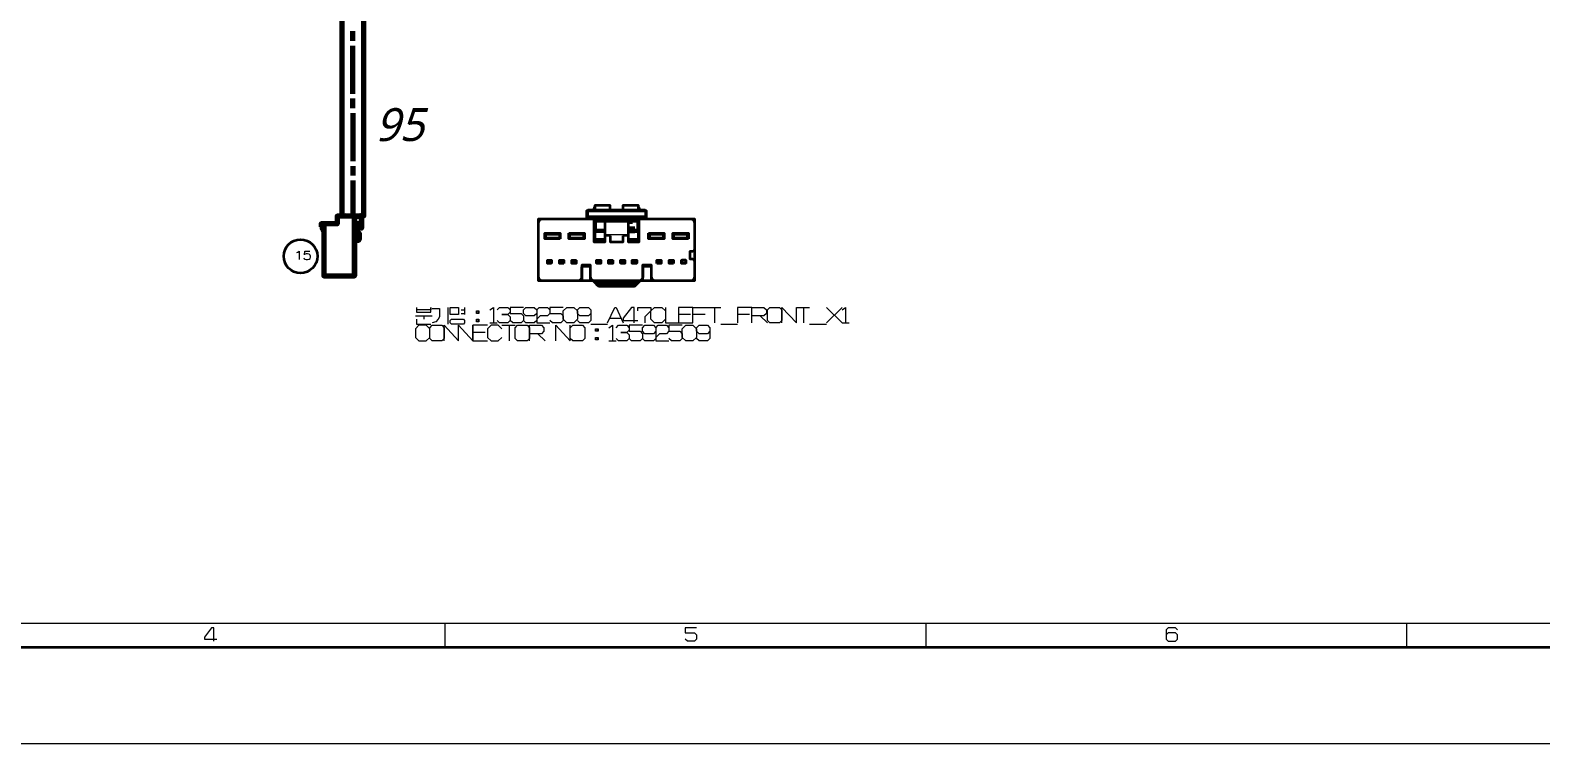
# Model space of a CAD drawing. Header units: millimetres. Extents: x 0 to 174, y 0 to 33.
# Drawn here: x 13.14 to 25.51, y 0 to 5.84 of the extents above; entities that cross this region are included whole.
import ezdxf

# ---------------------------------------------------------------- set-up
doc = ezdxf.new("R2010")
doc.units = ezdxf.units.MM
doc.layers.add('PDF_Geomertry', color=7, linetype='Continuous', true_color=0x405f80)
doc.layers.add('PDF_Text', color=7, linetype='Continuous')
doc.styles.add('PDF Lucida Handwriting Italic', font='')
doc.styles.get('PDF Lucida Handwriting Italic').set_extended_font_data('Lucida Handwriting', italic=True)

msp = doc.modelspace()

# ---------------------------------------------------------------- linework, layer by layer
at = {"layer": 'PDF_Geomertry', "color": 7, "lineweight": 13}
for points in [[(173.622, 33.111), (173.622, 0.001), (0, 0.001), (0, 33.111)], [(17.756, 4.369), (17.756, 4.378), (17.755, 4.378)], [(18.128, 4.369), (18.128, 4.378), (18.129, 4.378)], [(17.812, 4.304), (17.891, 4.304)], [(17.992, 4.304), (18.072, 4.304)], [(17.763, 4.198), (17.763, 4.188), (17.763, 4.18), (17.763, 4.18)], [(17.763, 4.173), (17.763, 4.176)], [(18.038, 4.166), (17.845, 4.166)], [(17.846, 4.158), (17.891, 4.158)], [(17.992, 4.158), (18.038, 4.158)], [(18.12, 4.18), (18.121, 4.189), (18.12, 4.199), (18.12, 4.199)], [(18.12, 4.171), (18.12, 4.176), (18.12, 4.18), (18.12, 4.18)], [(18.12, 4.18), (18.124, 4.18)], [(18.12, 4.176), (18.124, 4.176)], [(16.294, 3.503), (16.432, 3.503)], [(16.303, 3.572), (16.303, 3.533), (16.422, 3.533), (16.422, 3.572), (16.422, 3.553), (16.303, 3.553)], [(16.303, 3.474), (16.303, 3.435), (16.422, 3.435)], [(16.363, 3.503), (16.363, 3.474)], [(16.432, 3.563), (16.491, 3.563), (16.491, 3.523), (16.491, 3.494), (16.481, 3.474), (16.461, 3.454), (16.432, 3.444)], [(16.559, 3.572), (16.559, 3.435)], [(16.668, 3.553), (16.697, 3.553)], [(16.668, 3.523), (16.697, 3.523)], [(16.697, 3.572), (16.697, 3.513)], [(16.806, 3.543), (16.806, 3.523)], [(16.806, 3.474), (16.806, 3.454)], [(16.904, 3.553), (16.933, 3.572), (16.933, 3.444)], [(16.963, 3.553), (16.983, 3.572), (17.052, 3.572), (17.071, 3.553), (17.071, 3.533), (17.052, 3.513), (17.002, 3.513), (17.052, 3.513), (17.071, 3.494), (17.071, 3.464), (17.052, 3.444), (16.983, 3.444), (16.963, 3.464)], [(17.179, 3.572), (17.071, 3.572), (17.071, 3.523), (17.16, 3.523), (17.179, 3.503), (17.179, 3.464), (17.16, 3.444), (17.091, 3.444), (17.071, 3.464)], [(17.288, 3.523), (17.268, 3.503), (17.199, 3.503), (17.179, 3.523), (17.179, 3.553), (17.199, 3.572), (17.268, 3.572), (17.288, 3.553), (17.288, 3.464), (17.268, 3.444), (17.199, 3.444), (17.179, 3.464)], [(17.288, 3.553), (17.308, 3.572), (17.376, 3.572), (17.396, 3.553), (17.396, 3.523), (17.376, 3.503), (17.317, 3.503), (17.288, 3.474), (17.288, 3.444), (17.396, 3.444)], [(17.504, 3.572), (17.396, 3.572), (17.396, 3.523), (17.485, 3.523), (17.504, 3.503), (17.504, 3.464), (17.485, 3.444), (17.416, 3.444), (17.396, 3.464)], [(17.731, 3.523), (17.711, 3.503), (17.642, 3.503), (17.622, 3.523), (17.622, 3.553), (17.642, 3.572), (17.711, 3.572), (17.731, 3.553), (17.731, 3.464), (17.711, 3.444), (17.642, 3.444), (17.622, 3.464)], [(17.868, 3.444), (17.927, 3.572), (17.937, 3.572), (17.996, 3.444)], [(17.888, 3.484), (17.977, 3.484)], [(18.085, 3.444), (18.085, 3.572), (18.065, 3.572), (17.996, 3.484), (17.996, 3.464), (18.115, 3.464)], [(18.115, 3.543), (18.115, 3.572), (18.223, 3.572), (18.223, 3.543), (18.174, 3.494), (18.174, 3.444)], [(18.341, 3.572), (18.341, 3.444), (18.449, 3.444)], [(18.567, 3.572), (18.449, 3.572), (18.449, 3.444), (18.567, 3.444), (18.567, 3.572), (18.685, 3.572), (18.794, 3.572)], [(18.548, 3.513), (18.449, 3.513)], [(18.666, 3.513), (18.567, 3.513)], [(18.744, 3.572), (18.744, 3.444)], [(19.05, 3.572), (18.932, 3.572), (18.932, 3.444)], [(19.03, 3.513), (18.932, 3.513)], [(19.05, 3.444), (19.05, 3.572), (19.148, 3.572), (19.168, 3.553), (19.168, 3.523), (19.148, 3.503), (19.05, 3.503)], [(19.118, 3.503), (19.177, 3.444)], [(19.296, 3.444), (19.296, 3.572), (19.414, 3.444), (19.414, 3.572), (19.522, 3.572)], [(19.473, 3.572), (19.473, 3.444)], [(19.66, 3.572), (19.788, 3.444), (19.847, 3.444)], [(19.788, 3.572), (19.66, 3.444)], [(19.788, 3.553), (19.817, 3.572), (19.817, 3.444)], [(16.412, 3.395), (16.382, 3.425), (16.323, 3.425), (16.294, 3.395), (16.294, 3.326), (16.323, 3.297), (16.382, 3.297), (16.412, 3.326)], [(16.53, 3.297), (16.53, 3.425), (16.648, 3.297), (16.648, 3.425)], [(16.648, 3.297), (16.648, 3.425), (16.766, 3.297), (16.766, 3.425)], [(16.884, 3.425), (16.766, 3.425), (16.766, 3.297), (16.884, 3.297)], [(16.865, 3.366), (16.766, 3.366)], [(17.002, 3.395), (16.973, 3.425), (16.914, 3.425), (16.884, 3.395), (16.884, 3.326), (16.914, 3.297), (16.973, 3.297), (17.002, 3.326)], [(16.904, 3.444), (16.963, 3.444)], [(17.002, 3.425), (17.111, 3.425)], [(17.061, 3.425), (17.061, 3.297)], [(17.229, 3.297), (17.229, 3.425), (17.327, 3.425), (17.347, 3.405), (17.347, 3.376), (17.327, 3.356), (17.229, 3.356)], [(17.298, 3.356), (17.357, 3.297)], [(17.445, 3.297), (17.445, 3.425), (17.563, 3.297), (17.563, 3.425)], [(17.731, 3.435), (17.868, 3.435)], [(17.78, 3.395), (17.78, 3.376)], [(17.878, 3.405), (17.908, 3.425), (17.908, 3.297)], [(17.937, 3.405), (17.957, 3.425), (18.026, 3.425), (18.046, 3.405), (18.046, 3.385), (18.026, 3.366), (17.977, 3.366), (18.026, 3.366), (18.046, 3.346), (18.046, 3.317), (18.026, 3.297), (17.957, 3.297), (17.937, 3.317)], [(18.154, 3.425), (18.046, 3.425), (18.046, 3.376), (18.134, 3.376), (18.154, 3.356), (18.154, 3.317), (18.134, 3.297), (18.065, 3.297), (18.046, 3.317)], [(18.262, 3.376), (18.243, 3.356), (18.174, 3.356), (18.154, 3.376), (18.154, 3.405), (18.174, 3.425), (18.243, 3.425), (18.262, 3.405), (18.262, 3.317), (18.243, 3.297), (18.174, 3.297), (18.154, 3.317)], [(18.262, 3.405), (18.282, 3.425), (18.351, 3.425), (18.37, 3.405), (18.37, 3.376), (18.351, 3.356), (18.292, 3.356), (18.262, 3.326), (18.262, 3.297), (18.37, 3.297)], [(18.479, 3.425), (18.37, 3.425), (18.37, 3.376), (18.459, 3.376), (18.479, 3.356), (18.479, 3.317), (18.459, 3.297), (18.39, 3.297), (18.37, 3.317)], [(18.705, 3.376), (18.685, 3.356), (18.617, 3.356), (18.597, 3.376), (18.597, 3.405), (18.617, 3.425), (18.685, 3.425), (18.705, 3.405), (18.705, 3.317), (18.685, 3.297), (18.617, 3.297), (18.597, 3.317)], [(18.794, 3.435), (18.932, 3.435)], [(19.522, 3.435), (19.66, 3.435)], [(17.78, 3.326), (17.78, 3.307)], [(17.878, 3.297), (17.937, 3.297)], [(14.643, 0.84), (14.643, 0.95), (14.626, 0.95), (14.567, 0.874), (14.567, 0.857), (14.668, 0.857)], [(16.535, 0.985), (16.535, 0.788)], [(18.597, 0.95), (18.504, 0.95), (18.504, 0.908), (18.58, 0.908), (18.597, 0.891), (18.597, 0.857), (18.58, 0.84), (18.521, 0.84), (18.504, 0.857)], [(20.473, 0.985), (20.473, 0.788)], [(22.534, 0.933), (22.517, 0.95), (22.458, 0.95), (22.441, 0.933), (22.441, 0.857), (22.458, 0.84), (22.517, 0.84), (22.534, 0.857), (22.534, 0.891), (22.517, 0.908), (22.458, 0.908), (22.441, 0.891)], [(24.409, 0.985), (24.409, 0.788)]]:
    msp.add_lwpolyline(points, dxfattribs=at)
at = {"layer": 'PDF_Geomertry', "color": 7, "lineweight": 35}
for points in [[(0.787, 0.788), (0.787, 32.324), (172.835, 32.324), (172.835, 0.788)], [(17.481, 4.132), (17.353, 4.132), (17.353, 4.179), (17.481, 4.179)], [(17.363, 4.17), (17.473, 4.17), (17.473, 4.138), (17.363, 4.138)], [(17.551, 4.179), (17.679, 4.179), (17.679, 4.132), (17.551, 4.132)], [(17.56, 4.17), (17.67, 4.17), (17.67, 4.138), (17.56, 4.138)], [(18.204, 4.179), (18.332, 4.179), (18.332, 4.132), (18.204, 4.132)], [(18.213, 4.17), (18.324, 4.17), (18.324, 4.138), (18.213, 4.138)], [(18.53, 4.132), (18.402, 4.132), (18.402, 4.179), (18.53, 4.179)], [(18.41, 4.17), (18.52, 4.17), (18.52, 4.138), (18.41, 4.138)], [(17.41, 3.931), (17.375, 3.931), (17.375, 3.958), (17.41, 3.958)], [(17.376, 3.958), (17.407, 3.958), (17.407, 3.933), (17.376, 3.933)], [(17.511, 3.931), (17.475, 3.931), (17.475, 3.958), (17.511, 3.958)], [(17.508, 3.933), (17.476, 3.933), (17.476, 3.958), (17.508, 3.958)], [(17.611, 3.958), (17.611, 3.931), (17.575, 3.931), (17.575, 3.958)], [(17.607, 3.933), (17.576, 3.933), (17.576, 3.958), (17.607, 3.958)], [(17.808, 3.933), (17.776, 3.933), (17.776, 3.958), (17.808, 3.958)], [(17.777, 3.931), (17.777, 3.958), (17.813, 3.958), (17.813, 3.931)], [(17.911, 3.958), (17.911, 3.931), (17.875, 3.931), (17.875, 3.958)], [(17.908, 3.933), (17.876, 3.933), (17.876, 3.958), (17.908, 3.958)], [(17.973, 3.931), (17.973, 3.958), (18.008, 3.958), (18.008, 3.931)], [(18.008, 3.933), (17.976, 3.933), (17.976, 3.958), (18.008, 3.958)], [(18.106, 3.958), (18.106, 3.931), (18.07, 3.931), (18.07, 3.958)], [(18.107, 3.933), (18.076, 3.933), (18.076, 3.958), (18.107, 3.958)], [(18.272, 3.931), (18.272, 3.958), (18.308, 3.958), (18.308, 3.931)], [(18.308, 3.933), (18.276, 3.933), (18.276, 3.958), (18.308, 3.958)], [(18.408, 3.931), (18.373, 3.931), (18.373, 3.958), (18.408, 3.958)], [(18.408, 3.933), (18.376, 3.933), (18.376, 3.958), (18.408, 3.958)], [(18.508, 3.931), (18.473, 3.931), (18.473, 3.958), (18.508, 3.958)], [(18.476, 3.958), (18.476, 3.933), (18.508, 3.933), (18.508, 3.958)]]:
    msp.add_lwpolyline(points, close=True, dxfattribs=at)
at = {"layer": 'PDF_Geomertry', "color": 7, "lineweight": 13}
for points in [[(0.984, 0.985), (0.984, 32.127), (172.638, 32.127), (172.638, 0.985)], [(16.579, 3.572), (16.648, 3.572), (16.648, 3.513), (16.579, 3.513), (16.579, 3.572)], [(16.589, 3.474), (16.687, 3.474), (16.697, 3.464), (16.697, 3.444), (16.687, 3.435), (16.589, 3.435), (16.579, 3.444), (16.579, 3.464), (16.589, 3.474)], [(16.796, 3.543), (16.815, 3.543), (16.815, 3.523), (16.796, 3.523), (16.796, 3.543)], [(16.796, 3.474), (16.815, 3.474), (16.815, 3.454), (16.796, 3.454), (16.796, 3.474)], [(17.534, 3.572), (17.593, 3.572), (17.622, 3.543), (17.622, 3.474), (17.593, 3.444), (17.534, 3.444), (17.504, 3.474), (17.504, 3.543), (17.534, 3.572)], [(18.252, 3.572), (18.311, 3.572), (18.341, 3.543), (18.341, 3.474), (18.311, 3.444), (18.252, 3.444), (18.223, 3.474), (18.223, 3.543), (18.252, 3.572)], [(19.197, 3.572), (19.276, 3.572), (19.296, 3.553), (19.296, 3.464), (19.276, 3.444), (19.197, 3.444), (19.177, 3.464), (19.177, 3.553), (19.197, 3.572)], [(16.432, 3.425), (16.51, 3.425), (16.53, 3.405), (16.53, 3.317), (16.51, 3.297), (16.432, 3.297), (16.412, 3.317), (16.412, 3.405), (16.432, 3.425)], [(17.13, 3.425), (17.209, 3.425), (17.229, 3.405), (17.229, 3.317), (17.209, 3.297), (17.13, 3.297), (17.111, 3.317), (17.111, 3.405), (17.13, 3.425)], [(17.583, 3.425), (17.662, 3.425), (17.682, 3.405), (17.682, 3.317), (17.662, 3.297), (17.583, 3.297), (17.563, 3.317), (17.563, 3.405), (17.583, 3.425)], [(17.77, 3.395), (17.79, 3.395), (17.79, 3.376), (17.77, 3.376), (17.77, 3.395)], [(18.508, 3.425), (18.567, 3.425), (18.597, 3.395), (18.597, 3.326), (18.567, 3.297), (18.508, 3.297), (18.479, 3.326), (18.479, 3.395), (18.508, 3.425)], [(17.77, 3.326), (17.79, 3.326), (17.79, 3.307), (17.77, 3.307), (17.77, 3.326)]]:
    msp.add_lwpolyline(points, close=True, dxfattribs=at)
at = {"layer": 'PDF_Geomertry', "lineweight": 70}
for points in [[(15.692, 5.976), (15.692, 4.321), (15.725, 4.321), (15.748, 4.321), (15.816, 4.321), (15.839, 4.321), (15.873, 4.321), (15.873, 5.976)], [(15.797, 4.317), (15.653, 4.317), (15.653, 4.255), (15.546, 4.255), (15.523, 4.255), (15.526, 4.249)], [(15.53, 4.233), (15.53, 4.217), (15.53, 4.217), (15.53, 4.217), (15.531, 4.217), (15.531, 4.217), (15.532, 4.217), (15.533, 4.217), (15.536, 4.217), (15.544, 4.217), (15.544, 4.249)], [(15.53, 4.249), (15.531, 4.249)], [(15.534, 4.249), (15.536, 4.249), (15.544, 4.249), (15.546, 4.249)], [(15.538, 4.217), (15.538, 4.202), (15.544, 4.202), (15.544, 4.217)], [(15.546, 4.249), (15.546, 4.249), (15.546, 3.829), (15.546, 3.829)], [(15.656, 4.316), (15.66, 4.316)], [(15.725, 4.321), (15.717, 4.317)], [(15.781, 4.316), (15.792, 4.316)], [(15.797, 4.136), (15.797, 3.829), (15.797, 4.136), (15.797, 3.829), (15.797, 3.829), (15.797, 3.829), (15.797, 4.317), (15.797, 4.317), (15.853, 4.317), (15.853, 4.317), (15.853, 4.221), (15.853, 4.221), (15.807, 4.221)], [(15.797, 4.316), (15.797, 4.228), (15.797, 4.136), (15.797, 3.829)], [(15.797, 4.249), (15.797, 4.316)], [(15.797, 4.249), (15.797, 4.231), (15.797, 4.137)], [(15.797, 4.231), (15.797, 4.231)], [(15.813, 4.221), (15.813, 4.215), (15.812, 4.215), (15.812, 4.221), (15.812, 4.214), (15.815, 4.204), (15.817, 4.194), (15.815, 4.204), (15.812, 4.214)], [(15.812, 4.215), (15.812, 4.214)], [(15.821, 4.215), (15.813, 4.215)], [(15.821, 4.221), (15.821, 4.215), (15.823, 4.215)], [(15.837, 4.25), (15.836, 4.25), (15.836, 4.25), (15.831, 4.258), (15.831, 4.234), (15.831, 4.228), (15.831, 4.225)], [(15.839, 4.321), (15.839, 4.321)], [(15.847, 4.317), (15.845, 4.319), (15.844, 4.32), (15.842, 4.32), (15.839, 4.321)], [(15.839, 4.258), (15.846, 4.251), (15.848, 4.25), (15.849, 4.25)], [(15.853, 4.317), (15.853, 4.317)], [(15.853, 4.221), (15.853, 4.317)], [(15.853, 4.317), (15.853, 4.317)], [(15.853, 4.221), (15.853, 4.221)], [(15.853, 4.221), (15.853, 4.221)], [(15.546, 4.202), (15.544, 4.202)], [(15.835, 4.126), (15.805, 4.126), (15.805, 4.127), (15.805, 4.129), (15.805, 4.137), (15.834, 4.137), (15.834, 4.18), (15.834, 4.163), (15.835, 4.163), (15.835, 4.18)], [(15.806, 4.136), (15.806, 4.126), (15.806, 4.124), (15.806, 4.123), (15.832, 4.123)], [(15.816, 4.18), (15.816, 4.194), (15.816, 4.18), (15.834, 4.18), (15.835, 4.18), (15.835, 4.137), (15.835, 4.137), (15.835, 4.129), (15.835, 4.127), (15.835, 4.126), (15.835, 4.126), (15.835, 4.126), (15.835, 4.126), (15.835, 4.126), (15.835, 4.126), (15.835, 4.126), (15.835, 4.127), (15.835, 4.129), (15.834, 4.137)], [(15.832, 4.136), (15.832, 4.136)], [(15.832, 4.136), (15.832, 4.124), (15.832, 4.123), (15.832, 4.123), (15.832, 4.123), (15.832, 4.123), (15.832, 4.123), (15.832, 4.123), (15.832, 4.123), (15.832, 4.125), (15.832, 4.126)], [(15.834, 4.18), (15.834, 4.18)], [(15.834, 4.163), (15.835, 4.151), (15.835, 4.147), (15.835, 4.147), (15.835, 4.146), (15.835, 4.146), (15.835, 4.146), (15.835, 4.146), (15.835, 4.146), (15.835, 4.146), (15.835, 4.146), (15.835, 4.147), (15.835, 4.147), (15.835, 4.15), (15.835, 4.163), (15.835, 4.163)], [(15.835, 4.18), (15.835, 4.18)], [(15.797, 3.829), (15.797, 3.829)], [(15.797, 3.829), (15.797, 3.829)]]:
    msp.add_lwpolyline(points, dxfattribs=at)
at = {"layer": 'PDF_Geomertry', "color": 3, "lineweight": 70}
for points in [[(15.782, 5.752), (15.782, 5.831)], [(15.782, 5.319), (15.782, 5.713)], [(15.782, 5.201), (15.782, 5.28)], [(15.782, 5.162), (15.782, 4.768)], [(15.782, 4.728), (15.782, 4.65)], [(15.782, 4.61), (15.782, 4.321)]]:
    msp.add_lwpolyline(points, dxfattribs=at)
at = {"layer": 'PDF_Geomertry', "color": 18, "lineweight": 35, "true_color": 0x260000}
for points in [[(15.782, 5.752), (15.782, 5.831)], [(15.782, 5.319), (15.782, 5.713)], [(15.782, 5.201), (15.782, 5.28)], [(15.782, 5.162), (15.782, 4.768)], [(15.782, 4.728), (15.782, 4.65)], [(15.782, 4.61), (15.782, 4.193)]]:
    msp.add_lwpolyline(points, dxfattribs=at)
at = {"layer": 'PDF_Geomertry', "color": 7, "lineweight": 35}
for points in [[(18.188, 4.294), (18.188, 4.363), (18.178, 4.363), (18.178, 4.312), (17.705, 4.312), (17.705, 4.363), (17.696, 4.363), (17.696, 4.294)], [(17.705, 4.363), (18.178, 4.363)], [(17.71, 4.363), (17.71, 4.369), (17.942, 4.369), (18.173, 4.369), (18.173, 4.363)], [(17.763, 4.395), (17.757, 4.388), (17.755, 4.379), (17.755, 4.378), (17.755, 4.369)], [(17.756, 4.378), (17.757, 4.382), (17.763, 4.391)], [(17.762, 4.369), (17.763, 4.37)], [(17.889, 4.369), (17.889, 4.406), (17.763, 4.406), (17.763, 4.369)], [(18.12, 4.369), (18.12, 4.406), (17.994, 4.406), (17.994, 4.369)], [(18.129, 4.378), (18.126, 4.388), (18.12, 4.395), (18.12, 4.395)], [(18.128, 4.378), (18.126, 4.382), (18.12, 4.391)], [(18.122, 4.369), (18.12, 4.37)], [(18.129, 4.369), (18.129, 4.378)], [(17.845, 4.278), (17.845, 4.166), (17.845, 4.109), (17.76, 4.109), (17.76, 4.294), (17.3, 4.294), (17.3, 3.793), (17.659, 3.793), (17.659, 3.919), (17.726, 3.919), (17.726, 3.793), (18.157, 3.793), (18.157, 3.919), (18.224, 3.919), (18.224, 3.793), (18.583, 3.793), (18.583, 4.294), (18.124, 4.294), (18.124, 4.109), (18.038, 4.109), (18.038, 4.166), (18.038, 4.278), (18.112, 4.278), (18.112, 4.205), (18.038, 4.203)], [(17.846, 4.158), (17.846, 4.105), (17.759, 4.105), (17.759, 4.282), (17.755, 4.29), (17.747, 4.294), (17.332, 4.294), (17.322, 4.292), (17.314, 4.288), (17.307, 4.281), (17.302, 4.273), (17.3, 4.263), (17.3, 4.262), (17.3, 3.823), (17.302, 3.814), (17.306, 3.805), (17.313, 3.798), (17.322, 3.794), (17.331, 3.792), (17.332, 3.792), (17.627, 3.792), (17.636, 3.793), (17.645, 3.798), (17.652, 3.805), (17.657, 3.813), (17.658, 3.823), (17.658, 3.823), (17.658, 3.9), (17.66, 3.906), (17.668, 3.91), (17.715, 3.91), (17.721, 3.908), (17.725, 3.9), (17.725, 3.823), (17.727, 3.814), (17.731, 3.805), (17.738, 3.798), (17.746, 3.794), (17.756, 3.792), (17.757, 3.792), (18.127, 3.792), (18.136, 3.793), (18.145, 3.798), (18.152, 3.805), (18.157, 3.813), (18.158, 3.823), (18.158, 3.823), (18.158, 3.9), (18.16, 3.906), (18.168, 3.91), (18.215, 3.91), (18.221, 3.908), (18.225, 3.9), (18.225, 3.823), (18.227, 3.814), (18.231, 3.805), (18.238, 3.798), (18.246, 3.794), (18.256, 3.792), (18.257, 3.792), (18.551, 3.792), (18.561, 3.793), (18.57, 3.798), (18.577, 3.805), (18.581, 3.813), (18.583, 3.823), (18.583, 3.823), (18.583, 3.945), (18.581, 3.955), (18.574, 3.962), (18.565, 3.965), (18.563, 3.965), (18.544, 3.965), (18.544, 4.032), (18.563, 4.032), (18.572, 4.034), (18.58, 4.041), (18.583, 4.05), (18.583, 4.052), (18.583, 4.262), (18.581, 4.272), (18.577, 4.281), (18.57, 4.288), (18.562, 4.292), (18.552, 4.294), (18.551, 4.294), (18.137, 4.294), (18.128, 4.29), (18.125, 4.282), (18.125, 4.105), (18.038, 4.105), (18.038, 4.158)], [(18.173, 4.31), (17.942, 4.31), (17.71, 4.31)], [(17.745, 4.31), (17.745, 4.294)], [(17.763, 4.215), (17.759, 4.209)], [(17.76, 4.294), (17.76, 4.31)], [(17.763, 4.31), (17.763, 4.131), (17.845, 4.131)], [(17.845, 4.19), (17.793, 4.19), (17.765, 4.19), (17.765, 4.29), (17.891, 4.29), (17.992, 4.29), (18.118, 4.29), (18.118, 4.19), (18.09, 4.19), (18.09, 4.204)], [(17.812, 4.302), (17.771, 4.302), (17.771, 4.296), (17.771, 4.29)], [(17.845, 4.203), (17.771, 4.205), (17.771, 4.278), (17.845, 4.278), (18.038, 4.278)], [(17.812, 4.29), (17.812, 4.304), (17.812, 4.31)], [(17.812, 4.278), (17.812, 4.289), (17.891, 4.289)], [(17.846, 4.278), (17.846, 4.286), (17.812, 4.289)], [(17.891, 4.31), (17.891, 4.304), (17.891, 4.29), (17.891, 4.289), (17.891, 4.278)], [(17.891, 4.298), (17.992, 4.298)], [(17.992, 4.278), (17.992, 4.289), (17.992, 4.29), (17.992, 4.304), (17.992, 4.31)], [(18.072, 4.278), (18.072, 4.289), (17.992, 4.289)], [(18.038, 4.131), (18.12, 4.131), (18.12, 4.31)], [(18.038, 4.278), (18.038, 4.286), (18.072, 4.289)], [(18.038, 4.266), (18.072, 4.266)], [(18.09, 4.223), (18.038, 4.223)], [(18.072, 4.29), (18.072, 4.304), (18.072, 4.31)], [(18.112, 4.29), (18.112, 4.296), (18.112, 4.302), (18.072, 4.302)], [(18.124, 4.21), (18.12, 4.216)], [(18.124, 4.31), (18.124, 4.294)], [(18.138, 4.294), (18.138, 4.31)], [(17.759, 4.18), (17.763, 4.18), (17.763, 4.176), (17.759, 4.177)], [(17.759, 4.137), (17.761, 4.135), (17.763, 4.138)], [(17.76, 4.111), (17.769, 4.111), (17.769, 4.109)], [(17.761, 4.135), (17.763, 4.133)], [(17.77, 4.131), (17.774, 4.13), (17.845, 4.13)], [(17.793, 4.19), (17.793, 4.204)], [(17.992, 4.158), (17.992, 4.105), (17.891, 4.105), (17.891, 4.158)], [(18.038, 4.19), (18.09, 4.19)], [(18.038, 4.13), (18.109, 4.13), (18.114, 4.131)], [(18.124, 4.111), (18.114, 4.111), (18.114, 4.109)], [(18.12, 4.138), (18.123, 4.135)], [(18.12, 4.133), (18.123, 4.135)], [(18.124, 4.136), (18.123, 4.135)], [(18.583, 3.945), (18.583, 4.052)], [(17.627, 3.792), (17.757, 3.792)], [(17.749, 3.788), (17.741, 3.792), (17.74, 3.792)], [(17.749, 3.788), (17.757, 3.782), (17.766, 3.778), (17.775, 3.776), (17.777, 3.776)], [(17.749, 3.788), (17.765, 3.772), (17.781, 3.756), (17.791, 3.749), (17.803, 3.745), (17.808, 3.745), (18.075, 3.745), (18.085, 3.746), (18.094, 3.749), (18.102, 3.755), (18.103, 3.756), (18.119, 3.772), (18.115, 3.769)], [(18.135, 3.788), (18.119, 3.772), (18.118, 3.771), (18.11, 3.765), (18.1, 3.762), (18.091, 3.76), (17.793, 3.76), (17.787, 3.761), (17.775, 3.764), (17.765, 3.772)], [(17.777, 3.776), (18.107, 3.776), (18.116, 3.777), (18.125, 3.781), (18.133, 3.787), (18.135, 3.788), (18.135, 3.788), (18.143, 3.792)], [(17.782, 3.762), (17.792, 3.76), (17.793, 3.76)], [(17.794, 3.747), (17.796, 3.745), (17.801, 3.745)], [(18.083, 3.745), (18.087, 3.745), (18.089, 3.747)], [(18.091, 3.76), (18.1, 3.762), (18.104, 3.763)], [(18.127, 3.792), (18.257, 3.792)]]:
    msp.add_lwpolyline(points, dxfattribs=at)
at = {"layer": 'PDF_Geomertry', "lineweight": 70}
for points in [[(15.522, 4.233), (15.522, 4.233), (15.522, 4.233), (15.523, 4.233), (15.523, 4.233), (15.524, 4.233), (15.525, 4.233), (15.528, 4.233), (15.536, 4.233), (15.536, 4.249), (15.534, 4.249), (15.528, 4.249), (15.525, 4.249), (15.524, 4.249), (15.523, 4.249), (15.523, 4.249), (15.523, 4.249), (15.522, 4.249)], [(15.823, 4.215), (15.823, 4.221)], [(15.839, 4.321), (15.842, 4.32), (15.844, 4.32), (15.846, 4.319), (15.847, 4.317)], [(15.853, 4.317), (15.853, 4.221)], [(15.817, 4.18), (15.817, 4.194)]]:
    msp.add_lwpolyline(points, close=True, dxfattribs=at)
at = {"layer": 'PDF_Geomertry', "lineweight": 35}
for points in [[(15.528, 4.249), (15.528, 4.233)], [(15.536, 4.217), (15.536, 4.249)], [(15.725, 4.321), (15.725, 4.321), (15.725, 4.321), (15.725, 4.32), (15.725, 4.32), (15.725, 4.317), (15.725, 4.317)], [(15.797, 4.311), (15.839, 4.311), (15.839, 4.265), (15.797, 4.265)], [(15.797, 3.829), (15.797, 4.249)], [(15.831, 4.258), (15.839, 4.258), (15.839, 4.265)], [(15.847, 4.317), (15.846, 4.319), (15.844, 4.32), (15.842, 4.32), (15.839, 4.321), (15.839, 4.321), (15.839, 4.321), (15.839, 4.321), (15.839, 4.32), (15.839, 4.318), (15.839, 4.311), (15.839, 4.311)], [(15.847, 4.317), (15.845, 4.319), (15.844, 4.32), (15.842, 4.32), (15.839, 4.321)], [(15.797, 3.829), (15.797, 4.136)], [(15.816, 4.194), (15.816, 4.194)], [(15.817, 4.194), (15.817, 4.194)]]:
    msp.add_lwpolyline(points, dxfattribs=at)
at = {"layer": 'PDF_Geomertry', "lineweight": 70}
msp.add_lwpolyline([(15.546, 4.255), (15.546, 3.829), (15.797, 3.829), (15.797, 3.829), (15.797, 4.136), (15.832, 4.136), (15.832, 4.17), (15.831, 4.172), (15.83, 4.174), (15.828, 4.175), (15.826, 4.176), (15.822, 4.176), (15.819, 4.177), (15.817, 4.178), (15.816, 4.18), (15.816, 4.182), (15.816, 4.194, 0.256648), (15.797, 4.228)], format="xyb", dxfattribs=at)
msp.add_lwpolyline([(15.797, 4.231, -0.25467), (15.816, 4.194, 0.25467)], format="xyb", close=True, dxfattribs=at)
at = {"layer": 'PDF_Geomertry', "color": 18, "lineweight": 13, "true_color": 0x260000}
for points in [[(15.325, 4.02), (15.331, 4.023), (15.343, 4.032), (15.343, 3.963)], [(15.381, 3.976), (15.385, 3.97), (15.388, 3.967), (15.4, 3.963), (15.412, 3.963), (15.426, 3.967), (15.432, 3.973), (15.436, 3.983), (15.436, 3.99), (15.432, 4), (15.426, 4.006), (15.412, 4.009), (15.4, 4.009), (15.39, 4.006), (15.387, 4.002), (15.39, 4.032), (15.431, 4.032)]]:
    msp.add_lwpolyline(points, dxfattribs=at)
at = {"layer": 'PDF_Geomertry', "color": 18, "lineweight": 35, "true_color": 0x260000}
msp.add_circle((15.354, 3.99), 0.138, dxfattribs=at)

# ---------------------------------------------------------------- texts
at = {"layer": 'PDF_Text', "insert": (15.964, 4.929), "char_height": 0.2691, "attachment_point": 7, "style": 'PDF Lucida Handwriting Italic'}
msp.add_mtext('95', dxfattribs=at)

doc.saveas('drawing.dxf')
